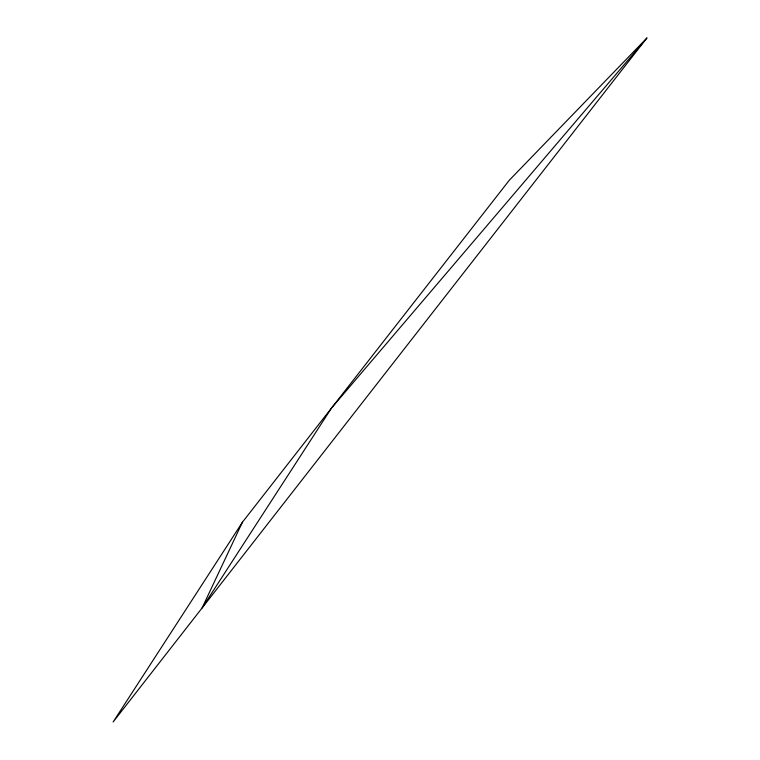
<?xml version="1.0" encoding="UTF-8"?>
<svg xmlns="http://www.w3.org/2000/svg" width="760" height="760" viewBox="0 0 760 760"><rect width="100%" height="100%" fill="white"/><g stroke="black" fill="none" stroke-linecap="round" stroke-linejoin="round"><path stroke-width="1.14" d="M242.45 522.186L202.075 608L331.417 408.187L646.893 38L509.342 180.186L242.45 522.186L113.107 722L646.893 38"/></g></svg>
